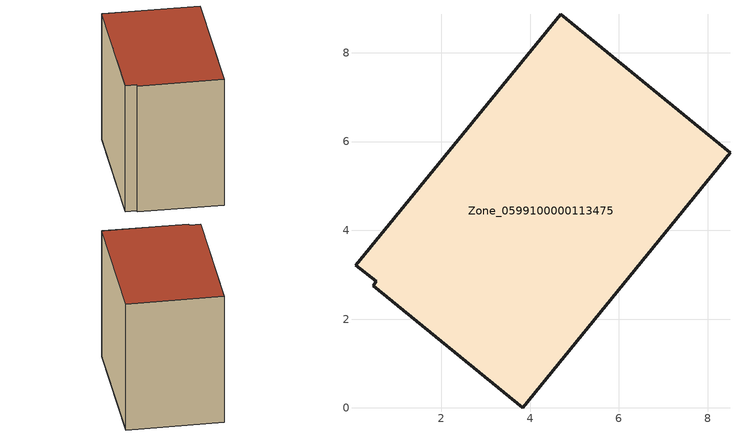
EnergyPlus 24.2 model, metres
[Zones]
Zone_0599100000113475
 floor ground (C_G): 0.46,2.75 0.53,2.85 0.07,3.21 4.69,8.87 8.5,5.75 3.83,0 z0
 wall outside (C_F): 3.83,0 8.5,5.75 4.69,8.87 0.07,3.21 0.53,2.85 0.46,2.75 3.83,0 z0:7.2
 roof outside (C_R): 0.53,2.85 0.46,2.75 3.83,0 8.5,5.75 4.69,8.87 0.07,3.21 z7.2
[BUILDING]
Pand.0599100000113475: North Axis=0; Terrain=City; Loads Convergence Tolerance Value=0.04; Temperature Convergence Tolerance Value=0.4; Solar Distribution=FullExterior; Maximum Number of Warmup Days=25; Minimum Number of Warmup Days=1
[Site:Location]
Rotterdam.The.Hague.AP_ZH_NLD Design_Conditions: Latitude=51.96; Longitude=4.45; Time Zone=1; Elevation=-4.5
[SITE:GROUNDTEMPERATURE:BUILDINGSURFACE]
18, 18, 18, 18, 18, 18, 18, 18, 18, 18, 18, 18
[MATERIAL] Thermal Absorptance=0.9; Solar Absorptance=0.7; Visible Absorptance=0.7
Name | Roughness | Thickness | Conductivity | Density | Specific Heat
G.TC.1946 | MediumSmooth | 0.15 | 1 | 540 | 1210
F.TC.1946 | Rough | 0.3 | 0.857143 | 1920 | 840
R.TC.1946 | MediumRough | 0.2 | 0.909091 | 1500 | 1000
[CONSTRUCTION]
C_G: G.TC.1946
C_F: F.TC.1946
C_R: R.TC.1946
[ZONE]
Zone_0599100000113475: Type=1; Multiplier=1; Ceiling Height=Autocalculate; Volume=Autocalculate; Floor Area=autocalculate; Part of Total Floor Area=Yes
[ZONEINFILTRATION:DESIGNFLOWRATE]
Infil_Zone_0599100000113475: Zone or ZoneList or Space or SpaceList=Zone_0599100000113475; Schedule=AlwaysOn; Design Flow Rate Calculation Method=Flow/Area; Flow Rate per Floor Area=0.003; Constant Term Coefficient=1; Temperature Term Coefficient=0; Velocity Term Coefficient=0; Velocity Squared Term Coefficient=0
[HVACTEMPLATE:ZONE:IDEALLOADSAIRSYSTEM]
Zone_0599100000113475: Maximum Heating Supply Air Temperature=50; Minimum Cooling Supply Air Temperature=13; Maximum Heating Supply Air Humidity Ratio=0.0156; Minimum Cooling Supply Air Humidity Ratio=0.0077; Heating Limit=NoLimit; Cooling Limit=NoLimit; Dehumidification Control Type=ConstantSensibleHeatRatio; Cooling Sensible Heat Ratio=0.7; Dehumidification Setpoint=60; Humidification Control Type=None; Humidification Setpoint=30; Outdoor Air Method=None; Outdoor Air Flow Rate per Person=0.00944; Outdoor Air Flow Rate per Zone Floor Area=0; Outdoor Air Flow Rate per Zone=0; Demand Controlled Ventilation Type=None; Outdoor Air Economizer Type=NoEconomizer; Heat Recovery Type=None; Sensible Heat Recovery Effectiveness=0.7; Latent Heat Recovery Effectiveness=0.65
[ZONECONTROL:THERMOSTAT]
ThermostatControl_Zone_0599100000113475: Zone or ZoneList=Zone_0599100000113475; Control Type Schedule=DualSetpointControlType; Control 1=Thermostat_Zone_0599100000113475; Temperature Difference Between Cutout And Setpoint=0
[THERMOSTATSETPOINT:DUALSETPOINT]
Thermostat_Zone_0599100000113475: Heating Setpoint Temperature Schedule=HeatingSetpoint_Zone_0599100000113475; Cooling Setpoint Temperature Schedule=CoolingSetpoint_Zone_0599100000113475
[SCHEDULE:COMPACT]
HeatingSetpoint_Zone_0599100000113475: Through: 12/31, For: AllDays, Until: 24:00, 21
CoolingSetpoint_Zone_0599100000113475: Through: 12/31, For: AllDays, Until: 24:00, 24
DualSetpointControlType: Through: 12/31, For: AllDays, Until: 24:00, 4
AlwaysOn: Through: 12/31, For: AllDays, Until: 24:00, 1
